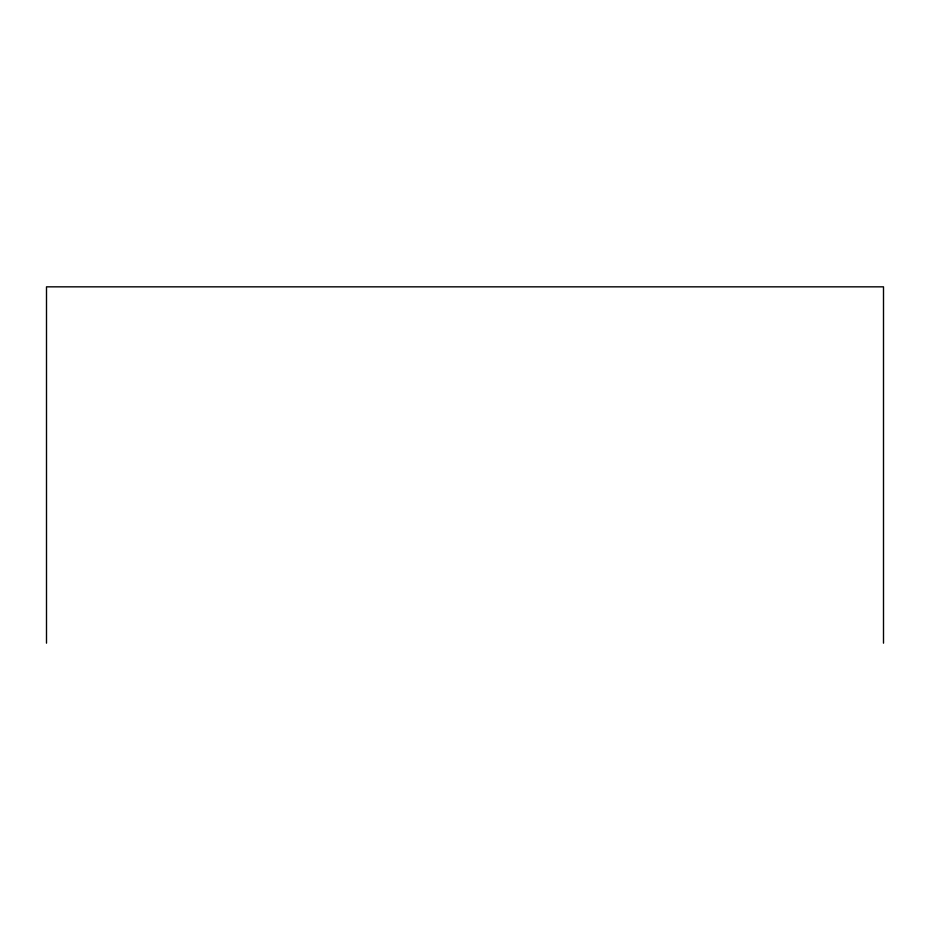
<?xml version="1.0" encoding="UTF-8"?>
<svg xmlns="http://www.w3.org/2000/svg" width="930" height="930" viewBox="0 0 930 930"><rect width="100%" height="100%" fill="white"/><g stroke="black" fill="none" stroke-linecap="round" stroke-linejoin="round"><path stroke-width="1.4" d="M883.5 643.165L883.5 286.835L46.5 286.835L46.5 643.165"/></g></svg>
